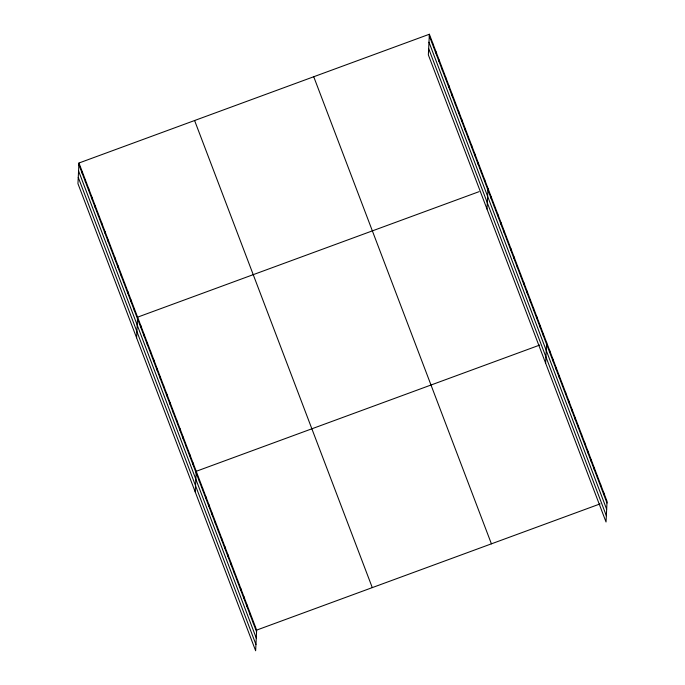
<?xml version="1.0" encoding="UTF-8"?>
<svg xmlns="http://www.w3.org/2000/svg" width="685" height="685" viewBox="0 0 685 685"><rect width="100%" height="100%" fill="white"/><g stroke="black" fill="none" stroke-linecap="round" stroke-linejoin="round"><path stroke-width="1.03" d="M78.963 163.013L77.953 183.657L255.633 650.75L256.644 630.106L78.963 163.013L429.367 34.25L607.047 501.343L606.037 521.987L428.356 54.894L429.367 34.25M82.14 173.245L82.217 171.575M85.394 181.808L85.479 180.138M88.656 190.37L88.733 188.7M91.91 198.933L91.995 197.263M95.164 207.504L95.249 205.825M98.426 216.066L98.503 214.388M101.68 224.629L101.765 222.959M104.942 233.191L105.019 231.521M108.196 241.754L108.281 240.084M111.458 250.316L111.535 248.646M114.712 258.879L114.797 257.209M117.974 267.441L118.051 265.771M121.228 276.004L121.305 274.334M124.482 284.566L124.567 282.896M127.744 293.137L127.821 291.459M130.998 301.7L131.083 300.021M134.26 310.262L134.337 308.592M136.589 337.799L137.599 317.155L479.106 191.654M140.776 327.387L140.853 325.717M144.03 335.95L144.115 334.28M147.284 344.512L147.369 342.842M150.546 353.075L150.623 351.405M153.8 361.637L153.885 359.967M157.062 370.2L157.139 368.53M160.316 378.762L160.401 377.092M163.578 387.333L163.655 385.655M166.832 395.896L166.917 394.217M170.094 404.458L170.171 402.789M173.348 413.021L173.425 411.351M176.602 421.583L176.687 419.914M179.864 430.146L179.941 428.476M183.118 438.708L183.203 437.039M186.38 447.271L186.457 445.601M189.634 455.833L189.719 454.164M192.896 464.396L192.973 462.726M195.225 491.941L196.235 471.289L539.72 345.069M199.326 481.324L199.412 479.654M202.512 489.681L202.589 488.011M205.688 498.038L205.774 496.368M208.865 506.395L208.951 504.725M212.05 514.752L212.127 513.082M215.227 523.117L215.313 521.439M218.404 531.474L218.489 529.805M221.589 539.831L221.666 538.162M224.766 548.188L224.851 546.519M227.942 556.545L228.028 554.876M231.128 564.902L231.205 563.233M234.304 573.268L234.39 571.59M237.481 581.625L237.567 579.955M240.666 589.982L240.743 588.312M243.843 598.339L243.928 596.669M247.02 606.696L247.105 605.026M250.205 615.053L250.282 613.383M253.381 623.418L253.467 621.74M432.543 44.482L432.62 42.812M435.797 53.045L435.883 51.375M439.059 61.607L439.136 59.938M442.313 70.178L442.399 68.5M445.575 78.741L445.652 77.062M448.829 87.303L448.915 85.634M452.091 95.866L452.168 94.196M455.345 104.428L455.431 102.759M458.599 112.991L458.685 111.321M461.861 121.553L461.938 119.884M465.115 130.116L465.201 128.446M468.377 138.678L468.454 137.009M471.631 147.241L471.717 145.571M474.893 155.812L474.97 154.134M478.147 164.374L478.233 162.696M481.401 172.937L481.487 171.267M484.663 181.499L484.74 179.83M486.992 209.036L488.003 188.392M491.179 198.624L491.256 196.955M494.433 207.187L494.519 205.517M497.695 215.749L497.772 214.08M500.949 224.312L501.035 222.642M504.211 232.874L504.288 231.205M507.465 241.437L507.551 239.767M510.719 250.008L510.804 248.33M513.981 258.57L514.058 256.901M517.235 267.133L517.321 265.463M520.497 275.695L520.574 274.026M523.751 284.258L523.837 282.588M527.013 292.82L527.09 291.151M530.267 301.383L530.353 299.713M533.521 309.945L533.606 308.276M536.783 318.508L536.86 316.838M540.037 327.07L540.122 325.401M543.299 335.641L543.376 333.963M545.628 363.178L546.639 342.526M549.738 352.561L549.815 350.891M552.915 360.918L552.992 359.248M556.092 369.275L556.177 367.605M559.277 377.632L559.354 375.962M562.453 385.998L562.531 384.319M565.63 394.354L565.716 392.685M568.815 402.712L568.892 401.042M571.992 411.068L572.069 409.399M575.169 419.425L575.254 417.756M578.354 427.782L578.431 426.113M581.531 436.148L581.608 434.47M584.707 444.505L584.793 442.835M587.893 452.862L587.97 451.192M591.069 461.219L591.146 459.549M594.246 469.576L594.332 467.906M597.431 477.933L597.508 476.263M600.608 486.299L600.685 484.62M603.785 494.656L603.87 492.986M256.644 630.106L600.128 503.886M429.281 35.92L606.97 503.013M428.981 42.187L606.662 509.272M428.664 48.635L606.345 515.728M313.73 76.746L491.41 543.83M194.591 120.517L372.28 587.61M78.878 164.683L256.558 631.775M78.57 170.942L256.258 638.035M78.261 177.398L255.942 644.491"/></g></svg>
